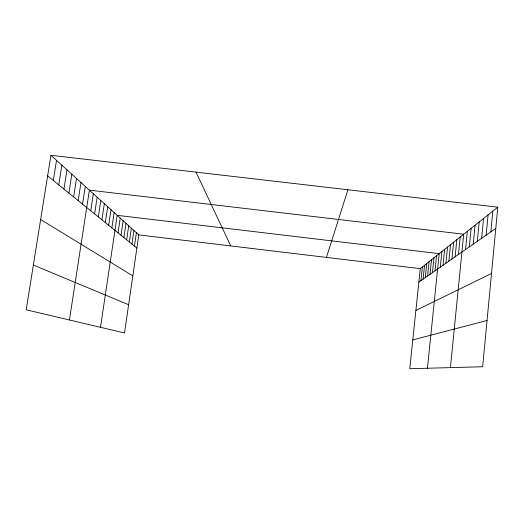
<?xml version="1.0" encoding="UTF-8"?>
<svg xmlns="http://www.w3.org/2000/svg" width="524" height="524" viewBox="0 0 524 524"><rect width="100%" height="100%" fill="white"/><g stroke="black" fill="none" stroke-linecap="round" stroke-linejoin="round"><path stroke-width="0.79" d="M497.8 207.163L482.663 366.748L409.761 368.713L420.274 268.655L497.8 207.163L50.926 155.287L26.2 309.802L124.516 332.963L138.801 234.909L50.926 155.287M486.121 235.178L488.073 214.873M490.837 231.89L492.822 211.113M469.294 246.915L471.122 228.32M473.224 244.177L475.078 225.182M477.331 241.309L479.218 221.901M481.628 238.315L483.547 218.469M458.448 254.481L460.196 236.986M450.437 367.619L463.688 234.215L89.394 190.147L69.437 319.987M465.528 249.542L467.329 231.333M445.885 263.245L447.529 247.033M448.845 261.181L450.516 244.669M451.924 259.033L453.614 242.206M455.12 256.799L456.843 239.645M432.438 272.624L433.97 257.788M434.986 270.849L436.538 255.751M427.446 368.234L439.197 253.642L117.206 215.338L100.503 327.303M440.278 267.155L441.876 251.52M443.029 265.236L444.647 249.319M420.942 280.641L422.37 266.985M423.091 279.141L424.538 265.268M425.311 277.596L426.778 263.493M427.604 275.997L429.097 261.653M429.981 274.34L431.488 259.753M126.651 239.809L128.721 225.779M129.336 241.983L131.367 228.169M131.93 244.079L133.921 230.488M134.445 246.116L136.397 232.735M118.038 232.846L120.232 218.089M121.011 235.25L123.16 220.735M123.88 237.569L125.989 223.303M105.344 222.576L107.728 206.757M108.665 225.261L111.003 209.718M111.867 227.855L114.16 212.58M94.608 213.89L97.156 197.175M98.322 216.897L100.811 200.489M101.898 219.792L104.335 203.679M90.744 210.772L93.351 193.729M73.635 196.932L76.517 178.468M78.187 200.613L80.991 182.522M82.543 204.137L85.281 186.413M63.935 189.085L66.967 169.815M68.893 193.094L71.847 174.237M53.317 180.498L56.526 160.357M58.747 184.893L61.865 165.198M326.432 257.402L347.923 189.76M418.859 282.095L495.783 228.438M415.886 310.444L491.505 273.482M412.794 339.893L487.051 320.505M138.801 234.909L420.274 268.655M33.359 265.046L128.629 304.726M40.649 219.523L132.834 275.866M47.632 175.9L136.882 248.081M196.009 172.127L230.737 245.933"/></g></svg>
